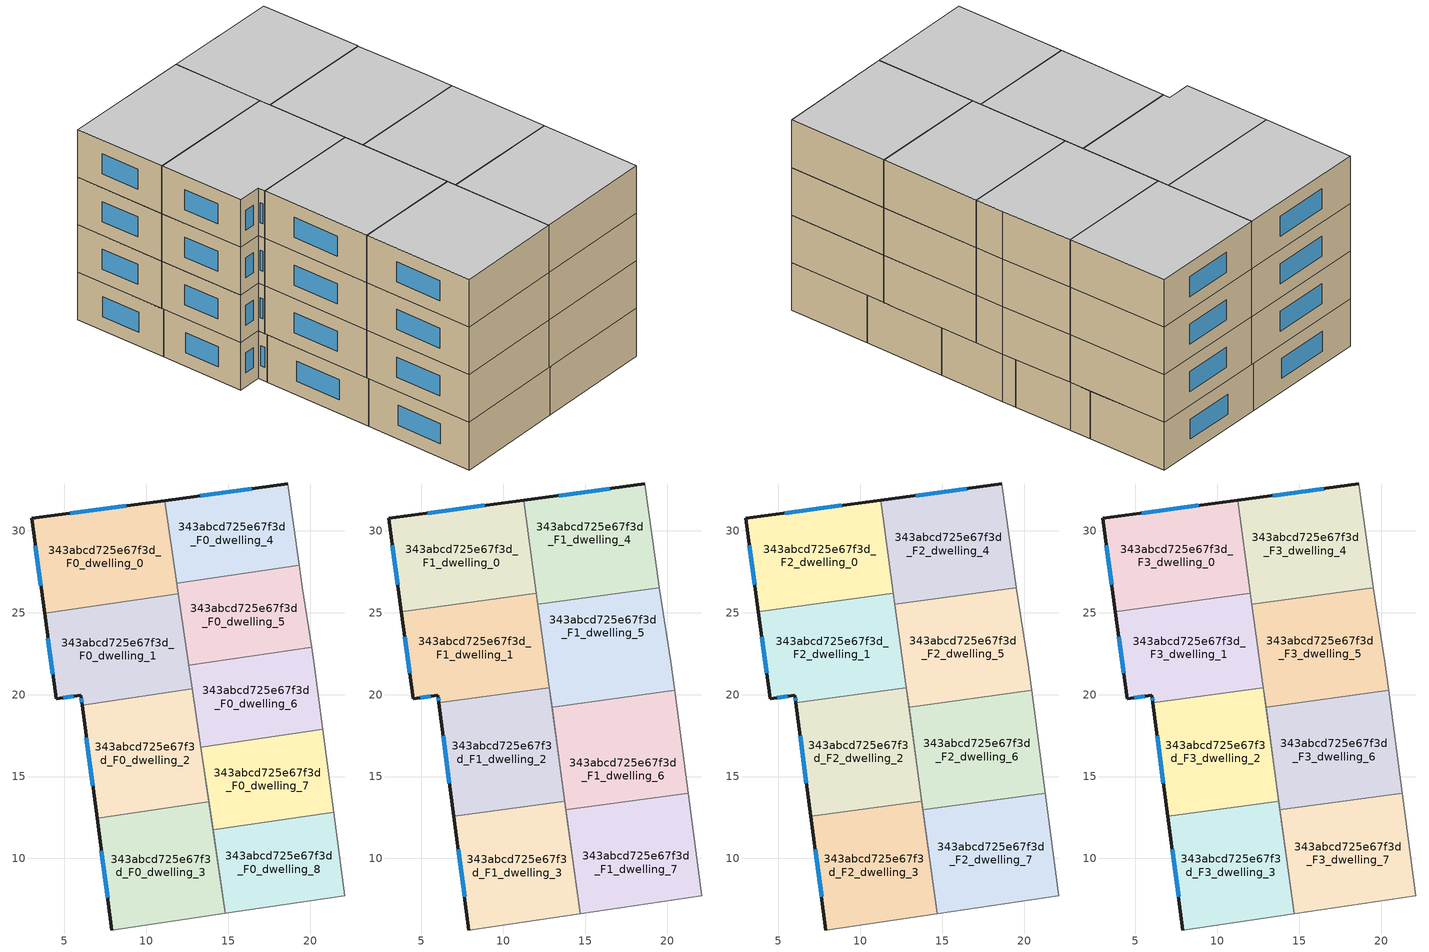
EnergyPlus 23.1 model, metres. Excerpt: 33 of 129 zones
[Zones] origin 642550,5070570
343abcd725e67f3d_F0_dwelling_0
 floor ground (EU_floor_Construction): 11.13,31.84 11.96,26.15 3.8,24.95 3.01,30.75 z0
 wall outside (EU_wall_Construction): 11.13,31.84 3.01,30.75 3.8,24.95 z0:3
 wall to 343abcd725e67f3d_F0_dwelling_1 (EU_wall_Construction): 3.8,24.95 11.96,26.15 z0:3
 wall to 343abcd725e67f3d_F0_dwelling_4 (EU_wall_Construction): 11.87,26.8 11.13,31.84 z0:3
 wall to 343abcd725e67f3d_F0_dwelling_5 (EU_wall_Construction): 11.96,26.15 11.87,26.8 z0:3
 window (EU_Window_Construction): 8.78,31.53 5.37,31.07 / 3.24,29.07 3.57,26.64 z0.87:2.13
343abcd725e67f3d_F0_dwelling_1
 floor ground (EU_floor_Construction): 11.96,26.15 12.82,20.34 6.09,19.36 6.01,19.95 4.51,19.75 3.8,24.95 z0
 wall outside (EU_wall_Construction): 3.8,24.95 4.51,19.75 6.01,19.95 6.09,19.36 z0:3
 wall to 343abcd725e67f3d_F0_dwelling_2 (EU_wall_Construction): 6.09,19.36 12.82,20.34 z0:3
 wall to 343abcd725e67f3d_F0_dwelling_5 (EU_wall_Construction): 12.6,21.8 11.96,26.15 z0:3
 wall to 343abcd725e67f3d_F0_dwelling_6 (EU_wall_Construction): 12.82,20.34 12.6,21.8 z0:3
 window (EU_Window_Construction): 4.95,19.8 5.58,19.89 / 4.01,23.44 4.31,21.26 / 6.04,19.77 6.07,19.53 z0.87:2.13
343abcd725e67f3d_F0_dwelling_2
 floor ground (EU_floor_Construction): 12.82,20.34 13.83,13.45 7.01,12.45 6.09,19.36 z0
 wall outside (EU_wall_Construction): 6.09,19.36 7.01,12.45 z0:3
 wall adiabatic (EU_wall_Construction): 13.83,13.45 12.82,20.34 z0:3
 wall to 343abcd725e67f3d_F0_dwelling_3 (EU_wall_Construction): 7.01,12.45 13.83,13.45 z0:3
 window (EU_Window_Construction): 6.36,17.35 6.74,14.45 z0.87:2.13
343abcd725e67f3d_F0_dwelling_3
 floor ground (EU_floor_Construction): 13.83,13.45 14.83,6.66 7.91,5.63 7.01,12.45 z0
 wall outside (EU_wall_Construction): 7.01,12.45 7.91,5.63 z0:3
 wall adiabatic (EU_wall_Construction): 7.91,5.63 14.83,6.66 13.83,13.45 z0:3
 window (EU_Window_Construction): 7.27,10.47 7.65,7.61 z0.87:2.13
343abcd725e67f3d_F0_dwelling_4
 floor ground (EU_floor_Construction): 18.63,32.85 19.33,27.9 11.87,26.8 11.13,31.84 z0
 wall outside (EU_wall_Construction): 18.63,32.85 11.13,31.84 z0:3
 wall adiabatic (EU_wall_Construction): 19.33,27.9 18.63,32.85 z0:3
 wall to 343abcd725e67f3d_F0_dwelling_5 (EU_wall_Construction): 11.87,26.8 19.33,27.9 z0:3
 window (EU_Window_Construction): 16.45,32.56 13.3,32.14 z0.87:2.13
343abcd725e67f3d_F0_dwelling_5
 floor ground (EU_floor_Construction): 19.33,27.9 19.53,26.55 20.09,22.9 12.6,21.8 11.87,26.8 z0
 wall adiabatic (EU_wall_Construction): 20.09,22.9 19.53,26.55 19.33,27.9 z0:3
 wall to 343abcd725e67f3d_F0_dwelling_6 (EU_wall_Construction): 12.6,21.8 20.09,22.9 z0:3
343abcd725e67f3d_F0_dwelling_6
 floor ground (EU_floor_Construction): 20.09,22.9 20.22,22.04 20.77,17.89 13.34,16.8 12.6,21.8 z0
 wall adiabatic (EU_wall_Construction): 20.77,17.89 20.22,22.04 20.09,22.9 / 12.82,20.34 13.34,16.8 z0:3
 wall to 343abcd725e67f3d_F0_dwelling_7 (EU_wall_Construction): 13.34,16.8 20.77,17.89 z0:3
343abcd725e67f3d_F0_dwelling_7
 floor ground (EU_floor_Construction): 20.77,17.89 21.44,12.83 14.08,11.75 13.34,16.8 z0
 wall adiabatic (EU_wall_Construction): 21.44,12.83 20.77,17.89 / 13.34,16.8 14.08,11.75 z0:3
 wall to 343abcd725e67f3d_F0_dwelling_8 (EU_wall_Construction): 14.08,11.75 21.44,12.83 z0:3
343abcd725e67f3d_F0_dwelling_8
 floor ground (EU_floor_Construction): 21.44,12.83 22.12,7.73 14.83,6.66 14.08,11.75 z0
 wall adiabatic (EU_wall_Construction): 14.08,11.75 14.83,6.66 22.12,7.73 21.44,12.83 z0:3
343abcd725e67f3d_F1_dwelling_0
 floor to 343abcd725e67f3d_F0_dwelling_0 (EU_floor_Construction): 11.13,31.84 11.96,26.18 3.79,25.07 3.01,30.75 z3
 floor to 343abcd725e67f3d_F0_dwelling_4 (EU_floor_Construction): 11.26,31.86 11.95,26.81 11.87,26.8 11.13,31.84 z3
 floor to 343abcd725e67f3d_F0_dwelling_5 (EU_floor_Construction): 11.95,26.81 12.03,26.19 11.96,26.18 11.87,26.8 z3
 wall outside (EU_wall_Construction): 11.26,31.86 3.01,30.75 3.79,25.07 z3:6
 wall to 343abcd725e67f3d_F1_dwelling_1 (EU_wall_Construction): 3.79,25.07 12.03,26.19 z3:6
 wall to 343abcd725e67f3d_F1_dwelling_4 (EU_wall_Construction): 12.03,26.19 11.26,31.86 z3:6
 window (EU_Window_Construction): 8.87,31.54 5.41,31.08 / 3.24,29.11 3.56,26.72 z3.87:5.13
343abcd725e67f3d_F1_dwelling_1
 floor to 343abcd725e67f3d_F0_dwelling_1 (EU_floor_Construction): 11.96,26.15 12.8,20.43 6.07,19.51 6.01,19.95 4.51,19.75 3.8,24.95 z3
 floor to 343abcd725e67f3d_F0_dwelling_0 (EU_floor_Construction): 11.96,26.18 11.96,26.15 3.8,24.95 3.79,25.07 z3
 floor to 343abcd725e67f3d_F0_dwelling_5 (EU_floor_Construction): 12.03,26.19 12.63,21.8 12.6,21.8 11.96,26.18 z3
 floor to 343abcd725e67f3d_F0_dwelling_6 (EU_floor_Construction): 12.63,21.8 12.82,20.43 12.8,20.43 12.6,21.8 z3
 wall outside (EU_wall_Construction): 3.79,25.07 4.51,19.75 6.01,19.95 6.07,19.51 z3:6
 wall to 343abcd725e67f3d_F1_dwelling_2 (EU_wall_Construction): 6.07,19.51 12.82,20.43 z3:6
 wall to 343abcd725e67f3d_F1_dwelling_5 (EU_wall_Construction): 12.82,20.43 12.13,25.51 z3:6
 wall to 343abcd725e67f3d_F1_dwelling_4 (EU_wall_Construction): 12.12,25.51 12.03,26.19 z3:6
 window (EU_Window_Construction): 4.95,19.8 5.58,19.89 / 4,23.53 4.3,21.29 / 6.03,19.82 6.05,19.64 z3.87:5.13
343abcd725e67f3d_F1_dwelling_2
 floor to 343abcd725e67f3d_F0_dwelling_2 (EU_floor_Construction): 12.82,20.34 12.98,19.21 13.76,13.5 6.99,12.58 6.09,19.36 z3
 floor to 343abcd725e67f3d_F0_dwelling_1 (EU_floor_Construction): 12.8,20.43 12.82,20.34 6.09,19.36 6.07,19.51 z3
 wall outside (EU_wall_Construction): 6.07,19.51 6.99,12.58 z3:6
 wall adiabatic (EU_wall_Construction): 13.76,13.5 12.82,20.43 z3:6
 wall to 343abcd725e67f3d_F1_dwelling_3 (EU_wall_Construction): 6.99,12.58 13.76,13.5 z3:6
 window (EU_Window_Construction): 6.34,17.5 6.72,14.59 z3.87:5.13
343abcd725e67f3d_F1_dwelling_3
 floor to 343abcd725e67f3d_F0_dwelling_3 (EU_floor_Construction): 13.77,13.44 14.69,6.64 7.91,5.63 7.01,12.45 z3
 floor to 343abcd725e67f3d_F0_dwelling_2 (EU_floor_Construction): 13.76,13.5 13.77,13.44 7.01,12.45 6.99,12.58 z3
 wall outside (EU_wall_Construction): 6.99,12.58 7.91,5.63 z3:6
 wall adiabatic (EU_wall_Construction): 7.91,5.63 14.69,6.64 13.76,13.5 z3:6
 window (EU_Window_Construction): 7.26,10.57 7.64,7.65 z3.87:5.13
343abcd725e67f3d_F1_dwelling_4
 floor to 343abcd725e67f3d_F0_dwelling_4 (EU_floor_Construction): 18.63,32.85 19.33,27.9 11.95,26.81 11.26,31.86 z3
 floor to 343abcd725e67f3d_F0_dwelling_5 (EU_floor_Construction): 19.33,27.9 19.53,26.55 19.53,26.52 12.12,25.51 11.95,26.81 z3
 wall outside (EU_wall_Construction): 18.63,32.85 11.26,31.86 z3:6
 wall adiabatic (EU_wall_Construction): 19.53,26.52 19.53,26.55 18.63,32.85 z3:6
 wall to 343abcd725e67f3d_F1_dwelling_5 (EU_wall_Construction): 12.12,25.51 19.53,26.52 z3:6
 window (EU_Window_Construction): 16.49,32.57 13.4,32.15 z3.87:5.13
343abcd725e67f3d_F1_dwelling_5
 floor to 343abcd725e67f3d_F0_dwelling_5 (EU_floor_Construction): 19.53,26.52 20.09,22.9 12.63,21.8 12.12,25.51 z3
 floor to 343abcd725e67f3d_F0_dwelling_6 (EU_floor_Construction): 20.09,22.9 20.22,22.04 20.46,20.25 12.98,19.23 12.63,21.8 z3
 wall adiabatic (EU_wall_Construction): 12.82,20.43 12.98,19.23 20.46,20.25 20.22,22.04 19.53,26.52 z3:6
343abcd725e67f3d_F1_dwelling_6
 floor to 343abcd725e67f3d_F0_dwelling_6 (EU_floor_Construction): 20.46,20.25 20.77,17.89 13.34,16.8 12.98,19.21 12.98,19.23 z3
 floor to 343abcd725e67f3d_F0_dwelling_3 (EU_floor_Construction): 13.83,13.45 13.9,12.97 13.83,12.97 13.77,13.44 z3
 floor to 343abcd725e67f3d_F0_dwelling_2 (EU_floor_Construction): 12.98,19.21 13.83,13.45 13.77,13.44 z3
 floor to 343abcd725e67f3d_F0_dwelling_7 (EU_floor_Construction): 20.77,17.89 21.29,13.98 13.9,12.97 13.34,16.8 z3
 wall adiabatic (EU_wall_Construction): 21.29,13.98 20.46,20.25 12.98,19.23 13.83,12.96 z3:6
 wall to 343abcd725e67f3d_F1_dwelling_7 (EU_wall_Construction): 13.83,12.96 21.29,13.98 z3:6
343abcd725e67f3d_F1_dwelling_7
 floor to 343abcd725e67f3d_F0_dwelling_8 (EU_floor_Construction): 21.44,12.83 22.12,7.73 14.83,6.66 14.08,11.75 z3
 floor to 343abcd725e67f3d_F0_dwelling_7 (EU_floor_Construction): 21.29,13.98 21.44,12.83 14.08,11.75 13.9,12.97 z3
 floor to 343abcd725e67f3d_F0_dwelling_3 (EU_floor_Construction): 13.9,12.97 14.83,6.66 14.69,6.64 13.83,12.97 z3
 wall adiabatic (EU_wall_Construction): 13.83,12.96 14.69,6.64 22.12,7.73 21.29,13.98 z3:6
343abcd725e67f3d_F2_dwelling_0
 floor to 343abcd725e67f3d_F1_dwelling_0 (EU_floor_Construction): 11.26,31.86 12.03,26.19 3.79,25.07 3.01,30.75 z6
 wall outside (EU_wall_Construction): 11.26,31.86 3.01,30.75 3.79,25.07 z6:9
 wall to 343abcd725e67f3d_F2_dwelling_1 (EU_wall_Construction): 3.79,25.07 12.03,26.19 z6:9
 wall to 343abcd725e67f3d_F2_dwelling_4 (EU_wall_Construction): 12.03,26.19 11.26,31.86 z6:9
 window (EU_Window_Construction): 8.87,31.54 5.41,31.08 / 3.24,29.11 3.56,26.72 z6.87:8.13
343abcd725e67f3d_F2_dwelling_1
 floor to 343abcd725e67f3d_F1_dwelling_1 (EU_floor_Construction): 12.03,26.19 12.82,20.43 6.07,19.51 6.01,19.95 4.51,19.75 3.79,25.07 z6
 wall outside (EU_wall_Construction): 3.79,25.07 4.51,19.75 6.01,19.95 6.07,19.51 z6:9
 wall to 343abcd725e67f3d_F2_dwelling_2 (EU_wall_Construction): 6.07,19.51 12.82,20.43 z6:9
 wall to 343abcd725e67f3d_F2_dwelling_5 (EU_wall_Construction): 12.82,20.43 12.13,25.51 z6:9
 wall to 343abcd725e67f3d_F2_dwelling_4 (EU_wall_Construction): 12.12,25.51 12.03,26.19 z6:9
 window (EU_Window_Construction): 4.95,19.8 5.58,19.89 / 4,23.53 4.3,21.29 / 6.03,19.82 6.05,19.64 z6.87:8.13
343abcd725e67f3d_F2_dwelling_2
 floor to 343abcd725e67f3d_F1_dwelling_2 (EU_floor_Construction): 12.82,20.43 13.76,13.5 6.99,12.58 6.07,19.51 z6
 wall outside (EU_wall_Construction): 6.07,19.51 6.99,12.58 z6:9
 wall adiabatic (EU_wall_Construction): 13.76,13.5 12.82,20.43 z6:9
 wall to 343abcd725e67f3d_F2_dwelling_3 (EU_wall_Construction): 6.99,12.58 13.76,13.5 z6:9
 window (EU_Window_Construction): 6.34,17.5 6.72,14.59 z6.87:8.13
343abcd725e67f3d_F2_dwelling_3
 floor to 343abcd725e67f3d_F1_dwelling_3 (EU_floor_Construction): 13.76,13.5 14.69,6.64 7.91,5.63 6.99,12.58 z6
 wall outside (EU_wall_Construction): 6.99,12.58 7.91,5.63 z6:9
 wall adiabatic (EU_wall_Construction): 7.91,5.63 14.69,6.64 13.76,13.5 z6:9
 window (EU_Window_Construction): 7.26,10.57 7.64,7.65 z6.87:8.13
343abcd725e67f3d_F2_dwelling_4
 floor to 343abcd725e67f3d_F1_dwelling_4 (EU_floor_Construction): 18.63,32.85 19.53,26.55 19.53,26.52 12.12,25.51 11.26,31.86 z6
 wall outside (EU_wall_Construction): 18.63,32.85 11.26,31.86 z6:9
 wall adiabatic (EU_wall_Construction): 19.53,26.52 19.53,26.55 18.63,32.85 z6:9
 wall to 343abcd725e67f3d_F2_dwelling_5 (EU_wall_Construction): 12.12,25.51 19.53,26.52 z6:9
 window (EU_Window_Construction): 16.49,32.57 13.4,32.15 z6.87:8.13
343abcd725e67f3d_F2_dwelling_5
 floor to 343abcd725e67f3d_F1_dwelling_5 (EU_floor_Construction): 19.53,26.52 20.22,22.04 20.46,20.25 12.98,19.23 12.12,25.51 z6
 wall adiabatic (EU_wall_Construction): 12.82,20.43 12.98,19.23 20.46,20.25 20.22,22.04 19.53,26.52 z6:9
343abcd725e67f3d_F2_dwelling_6
 floor to 343abcd725e67f3d_F1_dwelling_6 (EU_floor_Construction): 20.46,20.25 21.29,13.98 13.83,12.96 12.98,19.23 z6
 wall adiabatic (EU_wall_Construction): 21.29,13.98 20.46,20.25 12.98,19.23 13.83,12.96 z6:9
 wall to 343abcd725e67f3d_F2_dwelling_7 (EU_wall_Construction): 13.83,12.96 21.29,13.98 z6:9
343abcd725e67f3d_F2_dwelling_7
 floor to 343abcd725e67f3d_F1_dwelling_7 (EU_floor_Construction): 21.29,13.98 22.12,7.73 14.69,6.64 13.83,12.96 z6
 wall adiabatic (EU_wall_Construction): 13.83,12.96 14.69,6.64 22.12,7.73 21.29,13.98 z6:9
343abcd725e67f3d_F3_dwelling_0
 floor to 343abcd725e67f3d_F2_dwelling_0 (EU_floor_Construction): 11.26,31.86 12.03,26.19 3.79,25.07 3.01,30.75 z9
 wall outside (EU_wall_Construction): 11.26,31.86 3.01,30.75 3.79,25.07 z9:12
 wall to 343abcd725e67f3d_F3_dwelling_1 (EU_wall_Construction): 3.79,25.07 12.03,26.19 z9:12
 wall to 343abcd725e67f3d_F3_dwelling_4 (EU_wall_Construction): 12.03,26.19 11.26,31.86 z9:12
 window (EU_Window_Construction): 8.87,31.54 5.41,31.08 / 3.24,29.11 3.56,26.72 z9.87:11.13
 ceiling to 343abcd725e67f3d_F4_dwelling_0 (EU_floor_Construction): 12.03,26.19 11.26,31.86 3.01,30.75 3.79,25.07 z12
343abcd725e67f3d_F3_dwelling_1
 floor to 343abcd725e67f3d_F2_dwelling_1 (EU_floor_Construction): 12.03,26.19 12.82,20.43 6.07,19.51 6.01,19.95 4.51,19.75 3.79,25.07 z9
 wall outside (EU_wall_Construction): 3.79,25.07 4.51,19.75 6.01,19.95 6.07,19.51 z9:12
 wall to 343abcd725e67f3d_F3_dwelling_2 (EU_wall_Construction): 6.07,19.51 12.82,20.43 z9:12
 wall to 343abcd725e67f3d_F3_dwelling_5 (EU_wall_Construction): 12.82,20.43 12.13,25.51 z9:12
 wall to 343abcd725e67f3d_F3_dwelling_4 (EU_wall_Construction): 12.12,25.51 12.03,26.19 z9:12
 window (EU_Window_Construction): 4.95,19.8 5.58,19.89 / 4,23.53 4.3,21.29 / 6.03,19.82 6.05,19.64 z9.87:11.13
 ceiling to 343abcd725e67f3d_F4_dwelling_1 (EU_floor_Construction): 12.82,20.43 12.03,26.19 3.79,25.07 4.51,19.75 6.01,19.95 6.07,19.51 z12
343abcd725e67f3d_F3_dwelling_2
 floor to 343abcd725e67f3d_F2_dwelling_2 (EU_floor_Construction): 12.82,20.43 13.76,13.5 6.99,12.58 6.07,19.51 z9
 wall outside (EU_wall_Construction): 6.07,19.51 6.99,12.58 z9:12
 wall adiabatic (EU_wall_Construction): 13.76,13.5 12.82,20.43 z9:12
 wall to 343abcd725e67f3d_F3_dwelling_3 (EU_wall_Construction): 6.99,12.58 13.76,13.5 z9:12
 window (EU_Window_Construction): 6.34,17.5 6.72,14.59 z9.87:11.13
 ceiling to 343abcd725e67f3d_F4_dwelling_2 (EU_floor_Construction): 13.76,13.5 12.82,20.43 6.07,19.51 6.99,12.58 z12
343abcd725e67f3d_F3_dwelling_3
 floor to 343abcd725e67f3d_F2_dwelling_3 (EU_floor_Construction): 13.76,13.5 14.69,6.64 7.91,5.63 6.99,12.58 z9
 wall outside (EU_wall_Construction): 6.99,12.58 7.91,5.63 z9:12
 wall adiabatic (EU_wall_Construction): 7.91,5.63 14.69,6.64 13.76,13.5 z9:12
 window (EU_Window_Construction): 7.26,10.57 7.64,7.65 z9.87:11.13
 ceiling to 343abcd725e67f3d_F4_dwelling_3 (EU_floor_Construction): 14.69,6.64 13.76,13.5 6.99,12.58 7.91,5.63 z12
343abcd725e67f3d_F3_dwelling_4
 floor to 343abcd725e67f3d_F2_dwelling_4 (EU_floor_Construction): 18.63,32.85 19.53,26.55 19.53,26.52 12.12,25.51 11.26,31.86 z9
 wall outside (EU_wall_Construction): 18.63,32.85 11.26,31.86 z9:12
 wall adiabatic (EU_wall_Construction): 19.53,26.52 19.53,26.55 18.63,32.85 z9:12
 wall to 343abcd725e67f3d_F3_dwelling_5 (EU_wall_Construction): 12.12,25.51 19.53,26.52 z9:12
 window (EU_Window_Construction): 16.49,32.57 13.4,32.15 z9.87:11.13
 ceiling to 343abcd725e67f3d_F4_dwelling_4 (EU_floor_Construction): 19.53,26.52 19.53,26.55 18.63,32.85 11.26,31.86 12.12,25.51 z12
343abcd725e67f3d_F3_dwelling_5
 floor to 343abcd725e67f3d_F2_dwelling_5 (EU_floor_Construction): 19.53,26.52 20.22,22.04 20.46,20.25 12.98,19.23 12.12,25.51 z9
 wall adiabatic (EU_wall_Construction): 12.82,20.43 12.98,19.23 20.46,20.25 20.22,22.04 19.53,26.52 z9:12
 ceiling to 343abcd725e67f3d_F4_dwelling_5 (EU_floor_Construction): 20.46,20.25 20.22,22.04 19.53,26.52 12.12,25.51 12.98,19.23 z12
343abcd725e67f3d_F3_dwelling_6
 floor to 343abcd725e67f3d_F2_dwelling_6 (EU_floor_Construction): 20.46,20.25 21.29,13.98 13.83,12.96 12.98,19.23 z9
 wall adiabatic (EU_wall_Construction): 21.29,13.98 20.46,20.25 12.98,19.23 13.83,12.96 z9:12
 wall to 343abcd725e67f3d_F3_dwelling_7 (EU_wall_Construction): 13.83,12.96 21.29,13.98 z9:12
 ceiling to 343abcd725e67f3d_F4_dwelling_6 (EU_floor_Construction): 21.29,13.98 20.46,20.25 12.98,19.23 13.83,12.96 z12
343abcd725e67f3d_F3_dwelling_7
 floor to 343abcd725e67f3d_F2_dwelling_7 (EU_floor_Construction): 21.29,13.98 22.12,7.73 14.69,6.64 13.83,12.96 z9
 wall adiabatic (EU_wall_Construction): 13.83,12.96 14.69,6.64 22.12,7.73 21.29,13.98 z9:12
 ceiling to 343abcd725e67f3d_F4_dwelling_7 (EU_floor_Construction): 22.12,7.73 21.29,13.98 13.83,12.96 14.69,6.64 z12
[Building]
EU S2 Campaign: North Axis=0; Terrain=City; Solar Distribution=FullExterior
[Site:Location]
Lyon-Bron: Latitude=45.75; Longitude=5; Time Zone=1; Elevation=198
[SizingPeriod:WeatherFileDays]
AnnualSizingPeriod: Begin Month=1; Begin Day of Month=1; End Month=12; End Day of Month=31; Day of Week for Start Day=Monday; Use Weather File Daylight Saving Period=No; Use Weather File Rain and Snow Indicators=No
[MATERIAL]
EU_InternalMass_Material: Roughness=MediumRough; Thickness=0.1; Conductivity=1; Density=1800; Specific Heat=900; Thermal Absorptance=0.9; Solar Absorptance=0.7; Visible Absorptance=0.7
[MATERIAL:NOMASS] Roughness=MediumRough; Thermal Absorptance=0.9; Solar Absorptance=0.7; Visible Absorptance=0.7
Name | Thermal Resistance
EU_wall_NoMass | 1.15691
EU_floor_NoMass | 1.78277
[WINDOWMATERIAL:SIMPLEGLAZINGSYSTEM]
EU_Window_SimpleGlazing: UFactor=2.71266; Solar Heat Gain Coefficient=0.75; Visible Transmittance=0.75
[CONSTRUCTION]
EU_wall_Construction: EU_wall_NoMass
EU_floor_Construction: EU_floor_NoMass
EU_Window_Construction: EU_Window_SimpleGlazing
EU_InternalMass_Construction: EU_InternalMass_Material
[ZONE] Type=1; Multiplier=1; Ceiling Height=autocalculate; Floor Area=autocalculate; Part of Total Floor Area=Yes
Name | Volume
343abcd725e67f3d_F0_dwelling_0 | 143.094
343abcd725e67f3d_F1_dwelling_0; 343abcd725e67f3d_F2_dwelling_0; 343abcd725e67f3d_F3_dwelling_0 | 143.096
343abcd725e67f3d_F0_dwelling_1 | 143.085
343abcd725e67f3d_F1_dwelling_1; 343abcd725e67f3d_F2_dwelling_1; 343abcd725e67f3d_F3_dwelling_1 | 143.076
343abcd725e67f3d_F0_dwelling_2 | 143.088
343abcd725e67f3d_F1_dwelling_2; 343abcd725e67f3d_F2_dwelling_2; 343abcd725e67f3d_F3_dwelling_2; 343abcd725e67f3d_F1_dwelling_6; 343abcd725e67f3d_F2_dwelling_6; 343abcd725e67f3d_F3_dwelling_6 | 143.109
343abcd725e67f3d_F0_dwelling_3 | 143.091
343abcd725e67f3d_F1_dwelling_3; 343abcd725e67f3d_F2_dwelling_3; 343abcd725e67f3d_F3_dwelling_3 | 143.093
343abcd725e67f3d_F0_dwelling_4; 343abcd725e67f3d_F0_dwelling_6 | 114.489
343abcd725e67f3d_F1_dwelling_4; 343abcd725e67f3d_F2_dwelling_4; 343abcd725e67f3d_F3_dwelling_4 | 143.095
343abcd725e67f3d_F0_dwelling_5 | 114.455
343abcd725e67f3d_F1_dwelling_5; 343abcd725e67f3d_F2_dwelling_5; 343abcd725e67f3d_F3_dwelling_5 | 143.09
343abcd725e67f3d_F0_dwelling_7 | 114.475
343abcd725e67f3d_F1_dwelling_7; 343abcd725e67f3d_F2_dwelling_7; 343abcd725e67f3d_F3_dwelling_7 | 143.078
343abcd725e67f3d_F0_dwelling_8 | 114.469
[INTERNALMASS] Construction=EU_InternalMass_Construction
Name | Zone or ZoneList | Surface Area
343abcd725e67f3d_F0_dwelling_0_EU_InternalMass | 343abcd725e67f3d_F0_dwelling_0 | 47.698
343abcd725e67f3d_F0_dwelling_1_EU_InternalMass | 343abcd725e67f3d_F0_dwelling_1 | 47.6949
343abcd725e67f3d_F0_dwelling_2_EU_InternalMass | 343abcd725e67f3d_F0_dwelling_2 | 47.6959
343abcd725e67f3d_F0_dwelling_3_EU_InternalMass | 343abcd725e67f3d_F0_dwelling_3 | 47.6971
343abcd725e67f3d_F0_dwelling_4_EU_InternalMass | 343abcd725e67f3d_F0_dwelling_4 | 38.1629
343abcd725e67f3d_F0_dwelling_5_EU_InternalMass | 343abcd725e67f3d_F0_dwelling_5 | 38.1518
343abcd725e67f3d_F0_dwelling_6_EU_InternalMass | 343abcd725e67f3d_F0_dwelling_6 | 38.163
343abcd725e67f3d_F0_dwelling_7_EU_InternalMass | 343abcd725e67f3d_F0_dwelling_7 | 38.1583
343abcd725e67f3d_F0_dwelling_8_EU_InternalMass | 343abcd725e67f3d_F0_dwelling_8 | 38.1563
343abcd725e67f3d_F1_dwelling_0_EU_InternalMass | 343abcd725e67f3d_F1_dwelling_0 | 47.6992
343abcd725e67f3d_F1_dwelling_1_EU_InternalMass | 343abcd725e67f3d_F1_dwelling_1 | 47.6919
343abcd725e67f3d_F1_dwelling_2_EU_InternalMass | 343abcd725e67f3d_F1_dwelling_2 | 47.7031
343abcd725e67f3d_F1_dwelling_3_EU_InternalMass | 343abcd725e67f3d_F1_dwelling_3 | 47.6977
343abcd725e67f3d_F1_dwelling_4_EU_InternalMass | 343abcd725e67f3d_F1_dwelling_4 | 47.6985
343abcd725e67f3d_F1_dwelling_5_EU_InternalMass | 343abcd725e67f3d_F1_dwelling_5 | 47.6962
343abcd725e67f3d_F1_dwelling_6_EU_InternalMass | 343abcd725e67f3d_F1_dwelling_6 | 47.7028
343abcd725e67f3d_F1_dwelling_7_EU_InternalMass | 343abcd725e67f3d_F1_dwelling_7 | 47.6924
343abcd725e67f3d_F2_dwelling_0_EU_InternalMass | 343abcd725e67f3d_F2_dwelling_0 | 47.6992
343abcd725e67f3d_F2_dwelling_1_EU_InternalMass | 343abcd725e67f3d_F2_dwelling_1 | 47.6919
343abcd725e67f3d_F2_dwelling_2_EU_InternalMass | 343abcd725e67f3d_F2_dwelling_2 | 47.7031
343abcd725e67f3d_F2_dwelling_3_EU_InternalMass | 343abcd725e67f3d_F2_dwelling_3 | 47.6977
343abcd725e67f3d_F2_dwelling_4_EU_InternalMass | 343abcd725e67f3d_F2_dwelling_4 | 47.6985
343abcd725e67f3d_F2_dwelling_5_EU_InternalMass | 343abcd725e67f3d_F2_dwelling_5 | 47.6962
343abcd725e67f3d_F2_dwelling_6_EU_InternalMass | 343abcd725e67f3d_F2_dwelling_6 | 47.7028
343abcd725e67f3d_F2_dwelling_7_EU_InternalMass | 343abcd725e67f3d_F2_dwelling_7 | 47.6924
343abcd725e67f3d_F3_dwelling_0_EU_InternalMass | 343abcd725e67f3d_F3_dwelling_0 | 47.6992
343abcd725e67f3d_F3_dwelling_1_EU_InternalMass | 343abcd725e67f3d_F3_dwelling_1 | 47.6919
343abcd725e67f3d_F3_dwelling_2_EU_InternalMass | 343abcd725e67f3d_F3_dwelling_2 | 47.7031
343abcd725e67f3d_F3_dwelling_3_EU_InternalMass | 343abcd725e67f3d_F3_dwelling_3 | 47.6977
343abcd725e67f3d_F3_dwelling_4_EU_InternalMass | 343abcd725e67f3d_F3_dwelling_4 | 47.6985
343abcd725e67f3d_F3_dwelling_5_EU_InternalMass | 343abcd725e67f3d_F3_dwelling_5 | 47.6962
343abcd725e67f3d_F3_dwelling_6_EU_InternalMass | 343abcd725e67f3d_F3_dwelling_6 | 47.7028
343abcd725e67f3d_F3_dwelling_7_EU_InternalMass | 343abcd725e67f3d_F3_dwelling_7 | 47.6924
[OTHEREQUIPMENT] Fuel Type=Electricity; Design Level Calculation Method=Watts/Area; Power per Zone Floor Area=1; Fraction Latent=0; Fraction Radiant=0; Fraction Lost=0; Carbon Dioxide Generation Rate=0; EndUse Subcategory=EU_Step8_InternalGains
Name | Zone or ZoneList or Space or SpaceList | Schedule
EU_Step8_InternalGain_343abcd725e67f3d_F0_dwelling_0_f000 | 343abcd725e67f3d_F0_dwelling_0 | EU_Step8_GainSchedule_343abcd725e67f3d_F0_dwelling_0_f000
EU_Step8_InternalGain_343abcd725e67f3d_F0_dwelling_1_f000 | 343abcd725e67f3d_F0_dwelling_1 | EU_Step8_GainSchedule_343abcd725e67f3d_F0_dwelling_1_f000
EU_Step8_InternalGain_343abcd725e67f3d_F0_dwelling_2_f000 | 343abcd725e67f3d_F0_dwelling_2 | EU_Step8_GainSchedule_343abcd725e67f3d_F0_dwelling_2_f000
EU_Step8_InternalGain_343abcd725e67f3d_F0_dwelling_3_f000 | 343abcd725e67f3d_F0_dwelling_3 | EU_Step8_GainSchedule_343abcd725e67f3d_F0_dwelling_3_f000
EU_Step8_InternalGain_343abcd725e67f3d_F0_dwelling_4_f000 | 343abcd725e67f3d_F0_dwelling_4 | EU_Step8_GainSchedule_343abcd725e67f3d_F0_dwelling_4_f000
EU_Step8_InternalGain_343abcd725e67f3d_F0_dwelling_5_f000 | 343abcd725e67f3d_F0_dwelling_5 | EU_Step8_GainSchedule_343abcd725e67f3d_F0_dwelling_5_f000
EU_Step8_InternalGain_343abcd725e67f3d_F0_dwelling_6_f000 | 343abcd725e67f3d_F0_dwelling_6 | EU_Step8_GainSchedule_343abcd725e67f3d_F0_dwelling_6_f000
EU_Step8_InternalGain_343abcd725e67f3d_F0_dwelling_7_f000 | 343abcd725e67f3d_F0_dwelling_7 | EU_Step8_GainSchedule_343abcd725e67f3d_F0_dwelling_7_f000
EU_Step8_InternalGain_343abcd725e67f3d_F0_dwelling_8_f000 | 343abcd725e67f3d_F0_dwelling_8 | EU_Step8_GainSchedule_343abcd725e67f3d_F0_dwelling_8_f000
EU_Step8_InternalGain_343abcd725e67f3d_F1_dwelling_0_f000 | 343abcd725e67f3d_F1_dwelling_0 | EU_Step8_GainSchedule_343abcd725e67f3d_F1_dwelling_0_f000
EU_Step8_InternalGain_343abcd725e67f3d_F1_dwelling_1_f000 | 343abcd725e67f3d_F1_dwelling_1 | EU_Step8_GainSchedule_343abcd725e67f3d_F1_dwelling_1_f000
EU_Step8_InternalGain_343abcd725e67f3d_F1_dwelling_2_f000 | 343abcd725e67f3d_F1_dwelling_2 | EU_Step8_GainSchedule_343abcd725e67f3d_F1_dwelling_2_f000
EU_Step8_InternalGain_343abcd725e67f3d_F1_dwelling_3_f000 | 343abcd725e67f3d_F1_dwelling_3 | EU_Step8_GainSchedule_343abcd725e67f3d_F1_dwelling_3_f000
EU_Step8_InternalGain_343abcd725e67f3d_F1_dwelling_4_f000 | 343abcd725e67f3d_F1_dwelling_4 | EU_Step8_GainSchedule_343abcd725e67f3d_F1_dwelling_4_f000
EU_Step8_InternalGain_343abcd725e67f3d_F1_dwelling_5_f000 | 343abcd725e67f3d_F1_dwelling_5 | EU_Step8_GainSchedule_343abcd725e67f3d_F1_dwelling_5_f000
EU_Step8_InternalGain_343abcd725e67f3d_F1_dwelling_6_f000 | 343abcd725e67f3d_F1_dwelling_6 | EU_Step8_GainSchedule_343abcd725e67f3d_F1_dwelling_6_f000
EU_Step8_InternalGain_343abcd725e67f3d_F1_dwelling_7_f000 | 343abcd725e67f3d_F1_dwelling_7 | EU_Step8_GainSchedule_343abcd725e67f3d_F1_dwelling_7_f000
EU_Step8_InternalGain_343abcd725e67f3d_F2_dwelling_0_f000 | 343abcd725e67f3d_F2_dwelling_0 | EU_Step8_GainSchedule_343abcd725e67f3d_F2_dwelling_0_f000
EU_Step8_InternalGain_343abcd725e67f3d_F2_dwelling_1_f000 | 343abcd725e67f3d_F2_dwelling_1 | EU_Step8_GainSchedule_343abcd725e67f3d_F2_dwelling_1_f000
EU_Step8_InternalGain_343abcd725e67f3d_F2_dwelling_2_f000 | 343abcd725e67f3d_F2_dwelling_2 | EU_Step8_GainSchedule_343abcd725e67f3d_F2_dwelling_2_f000
EU_Step8_InternalGain_343abcd725e67f3d_F2_dwelling_3_f000 | 343abcd725e67f3d_F2_dwelling_3 | EU_Step8_GainSchedule_343abcd725e67f3d_F2_dwelling_3_f000
EU_Step8_InternalGain_343abcd725e67f3d_F2_dwelling_4_f000 | 343abcd725e67f3d_F2_dwelling_4 | EU_Step8_GainSchedule_343abcd725e67f3d_F2_dwelling_4_f000
EU_Step8_InternalGain_343abcd725e67f3d_F2_dwelling_5_f000 | 343abcd725e67f3d_F2_dwelling_5 | EU_Step8_GainSchedule_343abcd725e67f3d_F2_dwelling_5_f000
EU_Step8_InternalGain_343abcd725e67f3d_F2_dwelling_6_f000 | 343abcd725e67f3d_F2_dwelling_6 | EU_Step8_GainSchedule_343abcd725e67f3d_F2_dwelling_6_f000
EU_Step8_InternalGain_343abcd725e67f3d_F2_dwelling_7_f000 | 343abcd725e67f3d_F2_dwelling_7 | EU_Step8_GainSchedule_343abcd725e67f3d_F2_dwelling_7_f000
EU_Step8_InternalGain_343abcd725e67f3d_F3_dwelling_0_f000 | 343abcd725e67f3d_F3_dwelling_0 | EU_Step8_GainSchedule_343abcd725e67f3d_F3_dwelling_0_f000
EU_Step8_InternalGain_343abcd725e67f3d_F3_dwelling_1_f000 | 343abcd725e67f3d_F3_dwelling_1 | EU_Step8_GainSchedule_343abcd725e67f3d_F3_dwelling_1_f000
EU_Step8_InternalGain_343abcd725e67f3d_F3_dwelling_2_f000 | 343abcd725e67f3d_F3_dwelling_2 | EU_Step8_GainSchedule_343abcd725e67f3d_F3_dwelling_2_f000
EU_Step8_InternalGain_343abcd725e67f3d_F3_dwelling_3_f000 | 343abcd725e67f3d_F3_dwelling_3 | EU_Step8_GainSchedule_343abcd725e67f3d_F3_dwelling_3_f000
EU_Step8_InternalGain_343abcd725e67f3d_F3_dwelling_4_f000 | 343abcd725e67f3d_F3_dwelling_4 | EU_Step8_GainSchedule_343abcd725e67f3d_F3_dwelling_4_f000
EU_Step8_InternalGain_343abcd725e67f3d_F3_dwelling_5_f000 | 343abcd725e67f3d_F3_dwelling_5 | EU_Step8_GainSchedule_343abcd725e67f3d_F3_dwelling_5_f000
EU_Step8_InternalGain_343abcd725e67f3d_F3_dwelling_6_f000 | 343abcd725e67f3d_F3_dwelling_6 | EU_Step8_GainSchedule_343abcd725e67f3d_F3_dwelling_6_f000
EU_Step8_InternalGain_343abcd725e67f3d_F3_dwelling_7_f000 | 343abcd725e67f3d_F3_dwelling_7 | EU_Step8_GainSchedule_343abcd725e67f3d_F3_dwelling_7_f000
[ZONEVENTILATION:DESIGNFLOWRATE] Schedule=EU_AlwaysOn; Design Flow Rate Calculation Method=AirChanges/Hour; Air Changes per Hour=0.551728; Ventilation Type=Natural; Fan Pressure Rise=0; Fan Total Efficiency=1; Constant Term Coefficient=1; Temperature Term Coefficient=0; Velocity Term Coefficient=0; Velocity Squared Term Coefficient=0; Minimum Indoor Temperature=-100; Maximum Indoor Temperature=100; Delta Temperature=-100; Minimum Outdoor Temperature=-100; Maximum Outdoor Temperature=100; Maximum Wind Speed=40
Name | Zone or ZoneList or Space or SpaceList
EU_ConstantAir_343abcd725e67f3d_F0_dwelling_0 | 343abcd725e67f3d_F0_dwelling_0
EU_ConstantAir_343abcd725e67f3d_F0_dwelling_1 | 343abcd725e67f3d_F0_dwelling_1
EU_ConstantAir_343abcd725e67f3d_F0_dwelling_2 | 343abcd725e67f3d_F0_dwelling_2
EU_ConstantAir_343abcd725e67f3d_F0_dwelling_3 | 343abcd725e67f3d_F0_dwelling_3
EU_ConstantAir_343abcd725e67f3d_F0_dwelling_4 | 343abcd725e67f3d_F0_dwelling_4
EU_ConstantAir_343abcd725e67f3d_F0_dwelling_5 | 343abcd725e67f3d_F0_dwelling_5
EU_ConstantAir_343abcd725e67f3d_F0_dwelling_6 | 343abcd725e67f3d_F0_dwelling_6
EU_ConstantAir_343abcd725e67f3d_F0_dwelling_7 | 343abcd725e67f3d_F0_dwelling_7
EU_ConstantAir_343abcd725e67f3d_F0_dwelling_8 | 343abcd725e67f3d_F0_dwelling_8
EU_ConstantAir_343abcd725e67f3d_F1_dwelling_0 | 343abcd725e67f3d_F1_dwelling_0
EU_ConstantAir_343abcd725e67f3d_F1_dwelling_1 | 343abcd725e67f3d_F1_dwelling_1
EU_ConstantAir_343abcd725e67f3d_F1_dwelling_2 | 343abcd725e67f3d_F1_dwelling_2
EU_ConstantAir_343abcd725e67f3d_F1_dwelling_3 | 343abcd725e67f3d_F1_dwelling_3
EU_ConstantAir_343abcd725e67f3d_F1_dwelling_4 | 343abcd725e67f3d_F1_dwelling_4
EU_ConstantAir_343abcd725e67f3d_F1_dwelling_5 | 343abcd725e67f3d_F1_dwelling_5
EU_ConstantAir_343abcd725e67f3d_F1_dwelling_6 | 343abcd725e67f3d_F1_dwelling_6
EU_ConstantAir_343abcd725e67f3d_F1_dwelling_7 | 343abcd725e67f3d_F1_dwelling_7
EU_ConstantAir_343abcd725e67f3d_F2_dwelling_0 | 343abcd725e67f3d_F2_dwelling_0
EU_ConstantAir_343abcd725e67f3d_F2_dwelling_1 | 343abcd725e67f3d_F2_dwelling_1
EU_ConstantAir_343abcd725e67f3d_F2_dwelling_2 | 343abcd725e67f3d_F2_dwelling_2
EU_ConstantAir_343abcd725e67f3d_F2_dwelling_3 | 343abcd725e67f3d_F2_dwelling_3
EU_ConstantAir_343abcd725e67f3d_F2_dwelling_4 | 343abcd725e67f3d_F2_dwelling_4
EU_ConstantAir_343abcd725e67f3d_F2_dwelling_5 | 343abcd725e67f3d_F2_dwelling_5
EU_ConstantAir_343abcd725e67f3d_F2_dwelling_6 | 343abcd725e67f3d_F2_dwelling_6
EU_ConstantAir_343abcd725e67f3d_F2_dwelling_7 | 343abcd725e67f3d_F2_dwelling_7
EU_ConstantAir_343abcd725e67f3d_F3_dwelling_0 | 343abcd725e67f3d_F3_dwelling_0
EU_ConstantAir_343abcd725e67f3d_F3_dwelling_1 | 343abcd725e67f3d_F3_dwelling_1
EU_ConstantAir_343abcd725e67f3d_F3_dwelling_2 | 343abcd725e67f3d_F3_dwelling_2
EU_ConstantAir_343abcd725e67f3d_F3_dwelling_3 | 343abcd725e67f3d_F3_dwelling_3
EU_ConstantAir_343abcd725e67f3d_F3_dwelling_4 | 343abcd725e67f3d_F3_dwelling_4
EU_ConstantAir_343abcd725e67f3d_F3_dwelling_5 | 343abcd725e67f3d_F3_dwelling_5
EU_ConstantAir_343abcd725e67f3d_F3_dwelling_6 | 343abcd725e67f3d_F3_dwelling_6
EU_ConstantAir_343abcd725e67f3d_F3_dwelling_7 | 343abcd725e67f3d_F3_dwelling_7
[HVACTEMPLATE:THERMOSTAT] Constant Heating Setpoint=20; Constant Cooling Setpoint=50
EU_HeatOnly_343abcd725e67f3d_F0_dwelling_0; EU_HeatOnly_343abcd725e67f3d_F0_dwelling_1; EU_HeatOnly_343abcd725e67f3d_F0_dwelling_2; EU_HeatOnly_343abcd725e67f3d_F0_dwelling_3; EU_HeatOnly_343abcd725e67f3d_F0_dwelling_4; EU_HeatOnly_343abcd725e67f3d_F0_dwelling_5; EU_HeatOnly_343abcd725e67f3d_F0_dwelling_6; EU_HeatOnly_343abcd725e67f3d_F0_dwelling_7; EU_HeatOnly_343abcd725e67f3d_F0_dwelling_8; EU_HeatOnly_343abcd725e67f3d_F1_dwelling_0; EU_HeatOnly_343abcd725e67f3d_F1_dwelling_1; EU_HeatOnly_343abcd725e67f3d_F1_dwelling_2; EU_HeatOnly_343abcd725e67f3d_F1_dwelling_3; EU_HeatOnly_343abcd725e67f3d_F1_dwelling_4; EU_HeatOnly_343abcd725e67f3d_F1_dwelling_5; EU_HeatOnly_343abcd725e67f3d_F1_dwelling_6; EU_HeatOnly_343abcd725e67f3d_F1_dwelling_7; EU_HeatOnly_343abcd725e67f3d_F2_dwelling_0; EU_HeatOnly_343abcd725e67f3d_F2_dwelling_1; EU_HeatOnly_343abcd725e67f3d_F2_dwelling_2; EU_HeatOnly_343abcd725e67f3d_F2_dwelling_3; EU_HeatOnly_343abcd725e67f3d_F2_dwelling_4; EU_HeatOnly_343abcd725e67f3d_F2_dwelling_5; EU_HeatOnly_343abcd725e67f3d_F2_dwelling_6; EU_HeatOnly_343abcd725e67f3d_F2_dwelling_7; EU_HeatOnly_343abcd725e67f3d_F3_dwelling_0; EU_HeatOnly_343abcd725e67f3d_F3_dwelling_1; EU_HeatOnly_343abcd725e67f3d_F3_dwelling_2; EU_HeatOnly_343abcd725e67f3d_F3_dwelling_3; EU_HeatOnly_343abcd725e67f3d_F3_dwelling_4; EU_HeatOnly_343abcd725e67f3d_F3_dwelling_5; EU_HeatOnly_343abcd725e67f3d_F3_dwelling_6; EU_HeatOnly_343abcd725e67f3d_F3_dwelling_7; EU_HeatOnly_343abcd725e67f3d_F4_dwelling_0; EU_HeatOnly_343abcd725e67f3d_F4_dwelling_1; EU_HeatOnly_343abcd725e67f3d_F4_dwelling_2; EU_HeatOnly_343abcd725e67f3d_F4_dwelling_3; EU_HeatOnly_343abcd725e67f3d_F4_dwelling_4; EU_HeatOnly_343abcd725e67f3d_F4_dwelling_5; EU_HeatOnly_343abcd725e67f3d_F4_dwelling_6; EU_HeatOnly_343abcd725e67f3d_F4_dwelling_7; EU_HeatOnly_343abcd725e67f3d_F5_dwelling_0; EU_HeatOnly_343abcd725e67f3d_F5_dwelling_1; EU_HeatOnly_343abcd725e67f3d_F5_dwelling_2; EU_HeatOnly_343abcd725e67f3d_F5_dwelling_3; EU_HeatOnly_343abcd725e67f3d_F5_dwelling_4; EU_HeatOnly_343abcd725e67f3d_F5_dwelling_5; EU_HeatOnly_343abcd725e67f3d_F5_dwelling_6; EU_HeatOnly_343abcd725e67f3d_F5_dwelling_7; EU_HeatOnly_343abcd725e67f3d_F6_dwelling_0; EU_HeatOnly_343abcd725e67f3d_F6_dwelling_1; EU_HeatOnly_343abcd725e67f3d_F6_dwelling_2; EU_HeatOnly_343abcd725e67f3d_F6_dwelling_3; EU_HeatOnly_343abcd725e67f3d_F6_dwelling_4; EU_HeatOnly_343abcd725e67f3d_F6_dwelling_5; EU_HeatOnly_343abcd725e67f3d_F6_dwelling_6; EU_HeatOnly_343abcd725e67f3d_F6_dwelling_7; EU_HeatOnly_343abcd725e67f3d_F7_dwelling_0; EU_HeatOnly_343abcd725e67f3d_F7_dwelling_1; EU_HeatOnly_343abcd725e67f3d_F7_dwelling_2; EU_HeatOnly_343abcd725e67f3d_F7_dwelling_3; EU_HeatOnly_343abcd725e67f3d_F7_dwelling_4; EU_HeatOnly_343abcd725e67f3d_F7_dwelling_5; EU_HeatOnly_343abcd725e67f3d_F7_dwelling_6; EU_HeatOnly_343abcd725e67f3d_F7_dwelling_7; EU_HeatOnly_343abcd725e67f3d_F8_dwelling_0; EU_HeatOnly_343abcd725e67f3d_F8_dwelling_1; EU_HeatOnly_343abcd725e67f3d_F8_dwelling_2; EU_HeatOnly_343abcd725e67f3d_F8_dwelling_3; EU_HeatOnly_343abcd725e67f3d_F8_dwelling_4; EU_HeatOnly_343abcd725e67f3d_F8_dwelling_5; EU_HeatOnly_343abcd725e67f3d_F8_dwelling_6; EU_HeatOnly_343abcd725e67f3d_F8_dwelling_7; EU_HeatOnly_343abcd725e67f3d_F9_dwelling_0; EU_HeatOnly_343abcd725e67f3d_F9_dwelling_1; EU_HeatOnly_343abcd725e67f3d_F9_dwelling_2; EU_HeatOnly_343abcd725e67f3d_F9_dwelling_3; EU_HeatOnly_343abcd725e67f3d_F9_dwelling_4; EU_HeatOnly_343abcd725e67f3d_F9_dwelling_5; EU_HeatOnly_343abcd725e67f3d_F9_dwelling_6; EU_HeatOnly_343abcd725e67f3d_F9_dwelling_7; EU_HeatOnly_343abcd725e67f3d_F10_dwelling_0; EU_HeatOnly_343abcd725e67f3d_F10_dwelling_1; EU_HeatOnly_343abcd725e67f3d_F10_dwelling_2; EU_HeatOnly_343abcd725e67f3d_F10_dwelling_3; EU_HeatOnly_343abcd725e67f3d_F10_dwelling_4; EU_HeatOnly_343abcd725e67f3d_F10_dwelling_5; EU_HeatOnly_343abcd725e67f3d_F10_dwelling_6; EU_HeatOnly_343abcd725e67f3d_F10_dwelling_7; EU_HeatOnly_343abcd725e67f3d_F11_dwelling_0; EU_HeatOnly_343abcd725e67f3d_F11_dwelling_1; EU_HeatOnly_343abcd725e67f3d_F11_dwelling_2; EU_HeatOnly_343abcd725e67f3d_F11_dwelling_3; EU_HeatOnly_343abcd725e67f3d_F11_dwelling_4
[HVACTEMPLATE:ZONE:IDEALLOADSAIRSYSTEM] System Availability Schedule=EU_AlwaysOn; Maximum Heating Supply Air Temperature=50; Minimum Cooling Supply Air Temperature=13; Maximum Heating Supply Air Humidity Ratio=0.0156; Minimum Cooling Supply Air Humidity Ratio=0.0077; Heating Limit=NoLimit; Cooling Limit=NoLimit; Heating Availability Schedule=EU_AlwaysOn; Cooling Availability Schedule=EU_CoolingOff; Dehumidification Control Type=ConstantSensibleHeatRatio; Cooling Sensible Heat Ratio=0.7; Dehumidification Setpoint=60; Humidification Control Type=None; Humidification Setpoint=30; Outdoor Air Method=None; Outdoor Air Flow Rate per Person=0.00944; Outdoor Air Flow Rate per Zone Floor Area=0; Outdoor Air Flow Rate per Zone=0; Demand Controlled Ventilation Type=None; Outdoor Air Economizer Type=NoEconomizer; Heat Recovery Type=None; Sensible Heat Recovery Effectiveness=0.7; Latent Heat Recovery Effectiveness=0.65
Name | Template Thermostat
343abcd725e67f3d_F0_dwelling_0 | EU_HeatOnly_343abcd725e67f3d_F0_dwelling_0
343abcd725e67f3d_F0_dwelling_1 | EU_HeatOnly_343abcd725e67f3d_F0_dwelling_1
343abcd725e67f3d_F0_dwelling_2 | EU_HeatOnly_343abcd725e67f3d_F0_dwelling_2
343abcd725e67f3d_F0_dwelling_3 | EU_HeatOnly_343abcd725e67f3d_F0_dwelling_3
343abcd725e67f3d_F0_dwelling_4 | EU_HeatOnly_343abcd725e67f3d_F0_dwelling_4
343abcd725e67f3d_F0_dwelling_5 | EU_HeatOnly_343abcd725e67f3d_F0_dwelling_5
343abcd725e67f3d_F0_dwelling_6 | EU_HeatOnly_343abcd725e67f3d_F0_dwelling_6
343abcd725e67f3d_F0_dwelling_7 | EU_HeatOnly_343abcd725e67f3d_F0_dwelling_7
343abcd725e67f3d_F0_dwelling_8 | EU_HeatOnly_343abcd725e67f3d_F0_dwelling_8
343abcd725e67f3d_F1_dwelling_0 | EU_HeatOnly_343abcd725e67f3d_F1_dwelling_0
343abcd725e67f3d_F1_dwelling_1 | EU_HeatOnly_343abcd725e67f3d_F1_dwelling_1
343abcd725e67f3d_F1_dwelling_2 | EU_HeatOnly_343abcd725e67f3d_F1_dwelling_2
343abcd725e67f3d_F1_dwelling_3 | EU_HeatOnly_343abcd725e67f3d_F1_dwelling_3
343abcd725e67f3d_F1_dwelling_4 | EU_HeatOnly_343abcd725e67f3d_F1_dwelling_4
343abcd725e67f3d_F1_dwelling_5 | EU_HeatOnly_343abcd725e67f3d_F1_dwelling_5
343abcd725e67f3d_F1_dwelling_6 | EU_HeatOnly_343abcd725e67f3d_F1_dwelling_6
343abcd725e67f3d_F1_dwelling_7 | EU_HeatOnly_343abcd725e67f3d_F1_dwelling_7
343abcd725e67f3d_F2_dwelling_0 | EU_HeatOnly_343abcd725e67f3d_F2_dwelling_0
343abcd725e67f3d_F2_dwelling_1 | EU_HeatOnly_343abcd725e67f3d_F2_dwelling_1
343abcd725e67f3d_F2_dwelling_2 | EU_HeatOnly_343abcd725e67f3d_F2_dwelling_2
343abcd725e67f3d_F2_dwelling_3 | EU_HeatOnly_343abcd725e67f3d_F2_dwelling_3
343abcd725e67f3d_F2_dwelling_4 | EU_HeatOnly_343abcd725e67f3d_F2_dwelling_4
343abcd725e67f3d_F2_dwelling_5 | EU_HeatOnly_343abcd725e67f3d_F2_dwelling_5
343abcd725e67f3d_F2_dwelling_6 | EU_HeatOnly_343abcd725e67f3d_F2_dwelling_6
343abcd725e67f3d_F2_dwelling_7 | EU_HeatOnly_343abcd725e67f3d_F2_dwelling_7
343abcd725e67f3d_F3_dwelling_0 | EU_HeatOnly_343abcd725e67f3d_F3_dwelling_0
343abcd725e67f3d_F3_dwelling_1 | EU_HeatOnly_343abcd725e67f3d_F3_dwelling_1
343abcd725e67f3d_F3_dwelling_2 | EU_HeatOnly_343abcd725e67f3d_F3_dwelling_2
343abcd725e67f3d_F3_dwelling_3 | EU_HeatOnly_343abcd725e67f3d_F3_dwelling_3
343abcd725e67f3d_F3_dwelling_4 | EU_HeatOnly_343abcd725e67f3d_F3_dwelling_4
343abcd725e67f3d_F3_dwelling_5 | EU_HeatOnly_343abcd725e67f3d_F3_dwelling_5
343abcd725e67f3d_F3_dwelling_6 | EU_HeatOnly_343abcd725e67f3d_F3_dwelling_6
343abcd725e67f3d_F3_dwelling_7 | EU_HeatOnly_343abcd725e67f3d_F3_dwelling_7
[SIZING:ZONE] Zone Cooling Design Supply Air Temperature Input Method=SupplyAirTemperature; Zone Cooling Design Supply Air Temperature=13; Zone Heating Design Supply Air Temperature Input Method=SupplyAirTemperature; Zone Heating Design Supply Air Temperature=50; Zone Cooling Design Supply Air Humidity Ratio=0.008; Zone Heating Design Supply Air Humidity Ratio=0.008; Cooling Design Air Flow Method=DesignDay; Cooling Design Air Flow Rate=0; Cooling Minimum Air Flow per Zone Floor Area=0.000762; Cooling Minimum Air Flow=0; Cooling Minimum Air Flow Fraction=0.2; Heating Design Air Flow Method=DesignDay; Heating Design Air Flow Rate=0; Heating Maximum Air Flow per Zone Floor Area=0.002032; Heating Maximum Air Flow=0.141576; Heating Maximum Air Flow Fraction=0.3; Account for Dedicated Outdoor Air System=No; Dedicated Outdoor Air System Control Strategy=NeutralSupplyAir; Dedicated Outdoor Air Low Setpoint Temperature for Design=autosize; Dedicated Outdoor Air High Setpoint Temperature for Design=autosize; Zone Load Sizing Method=Sensible Load Only No Latent Load; Zone Latent Cooling Design Supply Air Humidity Ratio Input Method=HumidityRatioDifference; Zone Cooling Design Supply Air Humidity Ratio Difference=0.005; Zone Latent Heating Design Supply Air Humidity Ratio Input Method=HumidityRatioDifference; Zone Humidification Design Supply Air Humidity Ratio Difference=0.005
343abcd725e67f3d_F0_dwelling_0; 343abcd725e67f3d_F0_dwelling_1; 343abcd725e67f3d_F0_dwelling_2; 343abcd725e67f3d_F0_dwelling_3; 343abcd725e67f3d_F0_dwelling_4; 343abcd725e67f3d_F0_dwelling_5; 343abcd725e67f3d_F0_dwelling_6; 343abcd725e67f3d_F0_dwelling_7; 343abcd725e67f3d_F0_dwelling_8; 343abcd725e67f3d_F1_dwelling_0; 343abcd725e67f3d_F1_dwelling_1; 343abcd725e67f3d_F1_dwelling_2; 343abcd725e67f3d_F1_dwelling_3; 343abcd725e67f3d_F1_dwelling_4; 343abcd725e67f3d_F1_dwelling_5; 343abcd725e67f3d_F1_dwelling_6; 343abcd725e67f3d_F1_dwelling_7; 343abcd725e67f3d_F2_dwelling_0; 343abcd725e67f3d_F2_dwelling_1; 343abcd725e67f3d_F2_dwelling_2; 343abcd725e67f3d_F2_dwelling_3; 343abcd725e67f3d_F2_dwelling_4; 343abcd725e67f3d_F2_dwelling_5; 343abcd725e67f3d_F2_dwelling_6; 343abcd725e67f3d_F2_dwelling_7; 343abcd725e67f3d_F3_dwelling_0; 343abcd725e67f3d_F3_dwelling_1; 343abcd725e67f3d_F3_dwelling_2; 343abcd725e67f3d_F3_dwelling_3; 343abcd725e67f3d_F3_dwelling_4; 343abcd725e67f3d_F3_dwelling_5; 343abcd725e67f3d_F3_dwelling_6; 343abcd725e67f3d_F3_dwelling_7
[SCHEDULE:CONSTANT]
Name | Hourly Value
EU_AlwaysOn | 1
EU_CoolingOff | 0
[SCHEDULE:FILE] Column Number=1; Rows to Skip at Top=0; Number of Hours of Data=8760; Column Separator=Comma; Interpolate to Timestep=No; Minutes per Item=60; Adjust Schedule for Daylight Savings=Yes
Name | File
EU_Step8_GainSchedule_343abcd725e67f3d_F0_dwelling_0_f000 | ../../schedules/343abcd725e67f3d/343abcd725e67f3d_F0_dwelling_0_f000_gain.csv
EU_Step8_GainSchedule_343abcd725e67f3d_F0_dwelling_1_f000 | ../../schedules/343abcd725e67f3d/343abcd725e67f3d_F0_dwelling_1_f000_gain.csv
EU_Step8_GainSchedule_343abcd725e67f3d_F0_dwelling_2_f000 | ../../schedules/343abcd725e67f3d/343abcd725e67f3d_F0_dwelling_2_f000_gain.csv
EU_Step8_GainSchedule_343abcd725e67f3d_F0_dwelling_3_f000 | ../../schedules/343abcd725e67f3d/343abcd725e67f3d_F0_dwelling_3_f000_gain.csv
EU_Step8_GainSchedule_343abcd725e67f3d_F0_dwelling_4_f000 | ../../schedules/343abcd725e67f3d/343abcd725e67f3d_F0_dwelling_4_f000_gain.csv
EU_Step8_GainSchedule_343abcd725e67f3d_F0_dwelling_5_f000 | ../../schedules/343abcd725e67f3d/343abcd725e67f3d_F0_dwelling_5_f000_gain.csv
EU_Step8_GainSchedule_343abcd725e67f3d_F0_dwelling_6_f000 | ../../schedules/343abcd725e67f3d/343abcd725e67f3d_F0_dwelling_6_f000_gain.csv
EU_Step8_GainSchedule_343abcd725e67f3d_F0_dwelling_7_f000 | ../../schedules/343abcd725e67f3d/343abcd725e67f3d_F0_dwelling_7_f000_gain.csv
EU_Step8_GainSchedule_343abcd725e67f3d_F0_dwelling_8_f000 | ../../schedules/343abcd725e67f3d/343abcd725e67f3d_F0_dwelling_8_f000_gain.csv
EU_Step8_GainSchedule_343abcd725e67f3d_F1_dwelling_0_f000 | ../../schedules/343abcd725e67f3d/343abcd725e67f3d_F1_dwelling_0_f000_gain.csv
EU_Step8_GainSchedule_343abcd725e67f3d_F1_dwelling_1_f000 | ../../schedules/343abcd725e67f3d/343abcd725e67f3d_F1_dwelling_1_f000_gain.csv
EU_Step8_GainSchedule_343abcd725e67f3d_F1_dwelling_2_f000 | ../../schedules/343abcd725e67f3d/343abcd725e67f3d_F1_dwelling_2_f000_gain.csv
EU_Step8_GainSchedule_343abcd725e67f3d_F1_dwelling_3_f000 | ../../schedules/343abcd725e67f3d/343abcd725e67f3d_F1_dwelling_3_f000_gain.csv
EU_Step8_GainSchedule_343abcd725e67f3d_F1_dwelling_4_f000 | ../../schedules/343abcd725e67f3d/343abcd725e67f3d_F1_dwelling_4_f000_gain.csv
EU_Step8_GainSchedule_343abcd725e67f3d_F1_dwelling_5_f000 | ../../schedules/343abcd725e67f3d/343abcd725e67f3d_F1_dwelling_5_f000_gain.csv
EU_Step8_GainSchedule_343abcd725e67f3d_F1_dwelling_6_f000 | ../../schedules/343abcd725e67f3d/343abcd725e67f3d_F1_dwelling_6_f000_gain.csv
EU_Step8_GainSchedule_343abcd725e67f3d_F1_dwelling_7_f000 | ../../schedules/343abcd725e67f3d/343abcd725e67f3d_F1_dwelling_7_f000_gain.csv
EU_Step8_GainSchedule_343abcd725e67f3d_F2_dwelling_0_f000 | ../../schedules/343abcd725e67f3d/343abcd725e67f3d_F2_dwelling_0_f000_gain.csv
EU_Step8_GainSchedule_343abcd725e67f3d_F2_dwelling_1_f000 | ../../schedules/343abcd725e67f3d/343abcd725e67f3d_F2_dwelling_1_f000_gain.csv
EU_Step8_GainSchedule_343abcd725e67f3d_F2_dwelling_2_f000 | ../../schedules/343abcd725e67f3d/343abcd725e67f3d_F2_dwelling_2_f000_gain.csv
EU_Step8_GainSchedule_343abcd725e67f3d_F2_dwelling_3_f000 | ../../schedules/343abcd725e67f3d/343abcd725e67f3d_F2_dwelling_3_f000_gain.csv
EU_Step8_GainSchedule_343abcd725e67f3d_F2_dwelling_4_f000 | ../../schedules/343abcd725e67f3d/343abcd725e67f3d_F2_dwelling_4_f000_gain.csv
EU_Step8_GainSchedule_343abcd725e67f3d_F2_dwelling_5_f000 | ../../schedules/343abcd725e67f3d/343abcd725e67f3d_F2_dwelling_5_f000_gain.csv
EU_Step8_GainSchedule_343abcd725e67f3d_F2_dwelling_6_f000 | ../../schedules/343abcd725e67f3d/343abcd725e67f3d_F2_dwelling_6_f000_gain.csv
EU_Step8_GainSchedule_343abcd725e67f3d_F2_dwelling_7_f000 | ../../schedules/343abcd725e67f3d/343abcd725e67f3d_F2_dwelling_7_f000_gain.csv
EU_Step8_GainSchedule_343abcd725e67f3d_F3_dwelling_0_f000 | ../../schedules/343abcd725e67f3d/343abcd725e67f3d_F3_dwelling_0_f000_gain.csv
EU_Step8_GainSchedule_343abcd725e67f3d_F3_dwelling_1_f000 | ../../schedules/343abcd725e67f3d/343abcd725e67f3d_F3_dwelling_1_f000_gain.csv
EU_Step8_GainSchedule_343abcd725e67f3d_F3_dwelling_2_f000 | ../../schedules/343abcd725e67f3d/343abcd725e67f3d_F3_dwelling_2_f000_gain.csv
EU_Step8_GainSchedule_343abcd725e67f3d_F3_dwelling_3_f000 | ../../schedules/343abcd725e67f3d/343abcd725e67f3d_F3_dwelling_3_f000_gain.csv
EU_Step8_GainSchedule_343abcd725e67f3d_F3_dwelling_4_f000 | ../../schedules/343abcd725e67f3d/343abcd725e67f3d_F3_dwelling_4_f000_gain.csv
EU_Step8_GainSchedule_343abcd725e67f3d_F3_dwelling_5_f000 | ../../schedules/343abcd725e67f3d/343abcd725e67f3d_F3_dwelling_5_f000_gain.csv
EU_Step8_GainSchedule_343abcd725e67f3d_F3_dwelling_6_f000 | ../../schedules/343abcd725e67f3d/343abcd725e67f3d_F3_dwelling_6_f000_gain.csv
EU_Step8_GainSchedule_343abcd725e67f3d_F3_dwelling_7_f000 | ../../schedules/343abcd725e67f3d/343abcd725e67f3d_F3_dwelling_7_f000_gain.csv
